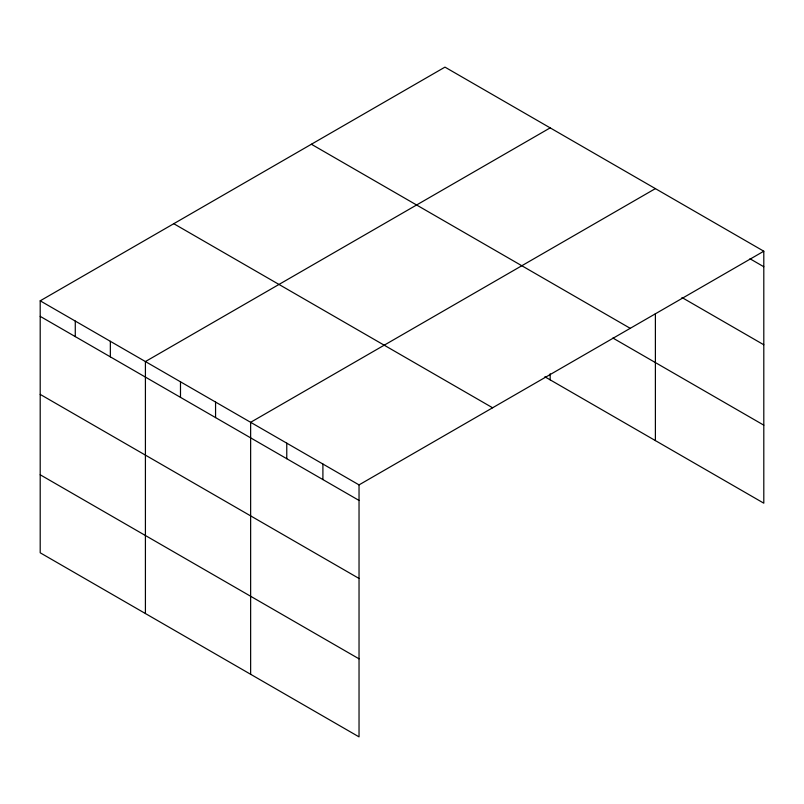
<?xml version="1.0" encoding="UTF-8"?>
<svg xmlns="http://www.w3.org/2000/svg" width="804" height="804" viewBox="0 0 804 804"><rect width="100%" height="100%" fill="white"/><g stroke="black" fill="none" stroke-linecap="round" stroke-linejoin="round"><path stroke-width="1.21" d="M763.8 251.21L359.036 484.892L359.036 736.876L40.2 552.79L40.2 300.817L444.964 67.124L763.8 251.21L763.8 503.183L544.861 376.785M550.177 127.876L145.413 361.559L145.413 613.542M655.391 188.618L250.637 422.311L250.637 674.285M749.981 258.767L763.8 266.747M681.963 297.52L763.8 344.775M311.389 144.248L630.225 328.323M612.879 338.032L763.8 425.165M173.775 223.703L492.611 407.779M40.2 300.817L359.036 484.892M40.2 316.354L359.036 500.44M40.2 394.382L359.036 578.458M40.2 474.772L359.036 658.848M655.391 313.59L655.391 440.602M550.177 373.759L550.177 379.85M322.906 464.029L322.906 479.576M286.767 443.165L286.767 458.712M215.562 402.06L215.562 417.598M180.488 381.81L180.488 397.347M110.349 341.308L110.349 356.855M75.275 321.067L75.275 336.605"/></g></svg>
